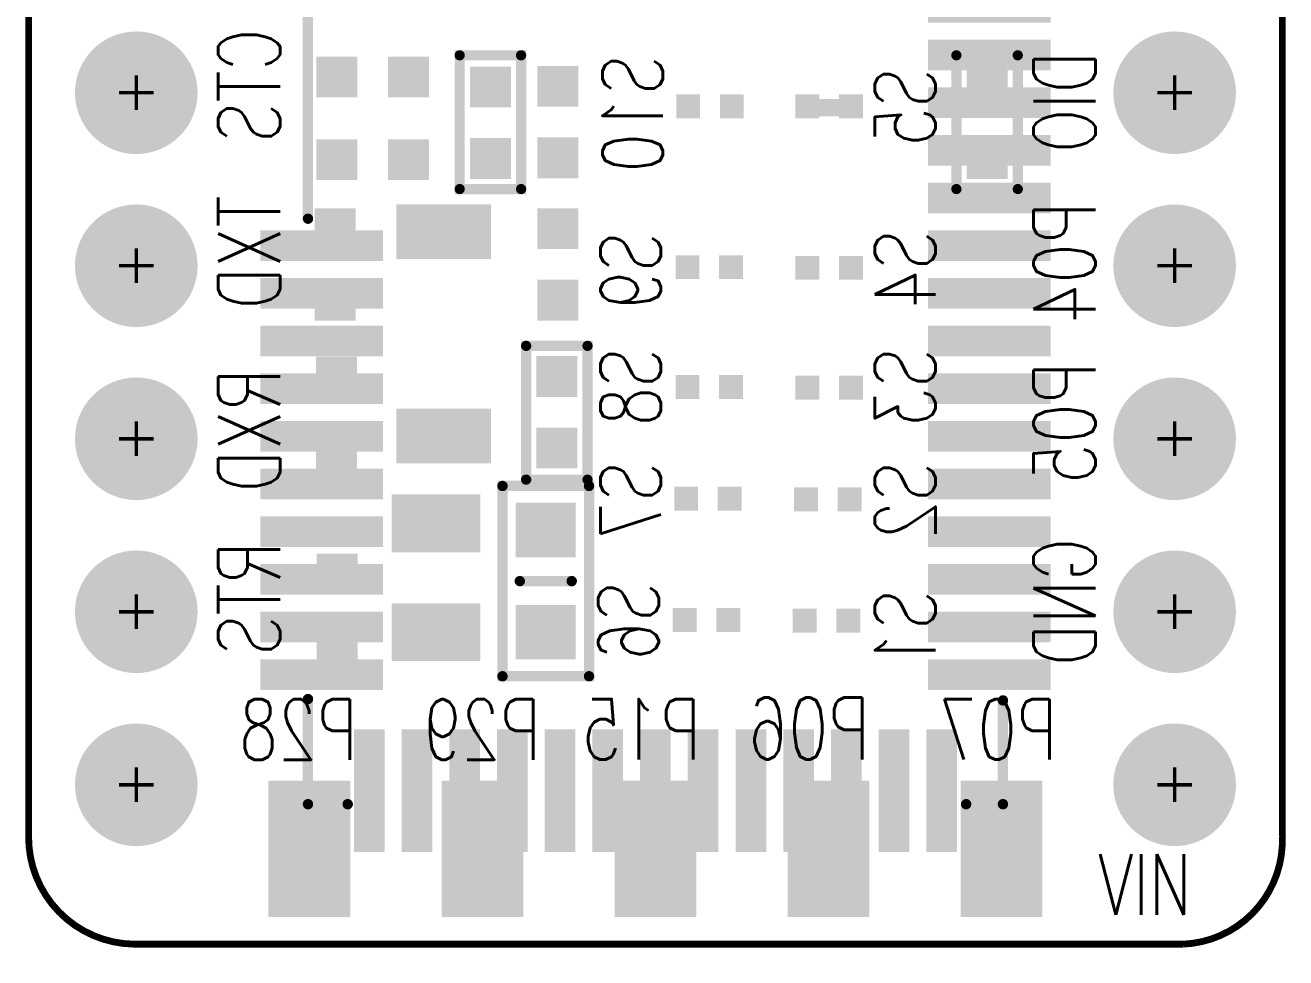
# Model space of a CAD drawing. Extents: x -9.3 to 9.3, y 9 to 30.
# Drawn here: x -9.25 to 9.25, y 9 to 22.69 of the extents above; entities that cross this region are included whole.
import ezdxf

# ---------------------------------------------------------------- set-up
doc = ezdxf.new("R2010")
doc.units = 0
for name, color, linetype in [('2D_LINE_04', 5, 'CONTINUOUS'), ('BOARD_OUTLINE_00', 255, 'CONTINUOUS'), ('DRIL_PLTE_THRU_01', 16, 'CONTINUOUS'), ('DRIL_PLTE_THRU_02', 136, 'CONTINUOUS'), ('DRIL_PLTE_THRU_03', 96, 'CONTINUOUS'), ('DRIL_PLTE_THRU_04', 176, 'CONTINUOUS'), ('DRIL_SYMBOL', 255, 'CONTINUOUS'), ('PADS_BOT', 5, 'CONTINUOUS'), ('PADS_INNER', 1, 'CONTINUOUS'), ('PADS_TOP', 1, 'CONTINUOUS'), ('PART_BOT_2DLINE_00', 136, 'CONTINUOUS'), ('PART_NAME_01', 2, 'CONTINUOUS'), ('PART_NAME_04', 231, 'CONTINUOUS'), ('PART_TOP_2DLINE_01', 254, 'CONTINUOUS')]:
    doc.layers.add(name, color=color, linetype=linetype)
doc.styles.add('W0$12', font='simplex', dxfattribs={"width": 0.75})
doc.styles.add('W0$127', font='simplex', dxfattribs={"width": 0.75})

# ---------------------------------------------------------------- blocks, each defined once
blk = doc.blocks.new('SMOOTH_0$1')
at = {"const_width": 0.05}
blk.add_lwpolyline([(-0.025, 0, 1), (0.025, 0, 1)], format="xyb", close=True, dxfattribs=at)
blk = doc.blocks.new('BOARD_5')
at = {"layer": 'BOARD_OUTLINE_00', "const_width": 0.1}
blk.add_lwpolyline([(5.327, 3.715), (5.327, 21.49, -0.413192), (6.744, 22.911), (22.159, 22.911, -0.414214), (23.727, 21.385), (23.727, 3.711, -0.414214), (22.271, 2.124), (6.873, 2.124, -0.413702)], format="xyb", close=True, dxfattribs=at)
at = {"layer": 'BOARD_OUTLINE_00'}
for p in [(5.327, 21.49), (5.327, 3.715)]:
    blk.add_blockref('SMOOTH_0$1', p, dxfattribs=at)
blk = doc.blocks.new('SMOOTH_0$254')
at = {"const_width": 0.127}
blk.add_lwpolyline([(-0.0635, 0, 1), (0.0635, 0, 1)], format="xyb", close=True, dxfattribs=at)
blk = doc.blocks.new('DRAWING_62')
at = {"layer": '2D_LINE_04', "const_width": 0.254}
blk.add_lwpolyline([(0, 0), (0.52, 0)], dxfattribs=at)
at = {"layer": '2D_LINE_04'}
for p in [(0, 0), (0.52, 0)]:
    blk.add_blockref('SMOOTH_0$254', p, dxfattribs=at)
blk = doc.blocks.new('DRIL_HOLE_0')
blk.add_lwpolyline([(0, 0, 1), (0, 0, 1)], format="xyb", close=True)
blk = doc.blocks.new('PAD_0')
blk.add_lwpolyline([(0, 0, 1), (0, 0, 1)], format="xyb", close=True)
blk = doc.blocks.new('PAD_1')
at = {"const_width": 0.6}
blk.add_lwpolyline([(-0.3, 0), (0.3, 0)], dxfattribs=at)
blk = doc.blocks.new('STK_BOT_13')
at = {"layer": 'DRIL_PLTE_THRU_01'}
blk.add_blockref('DRIL_HOLE_0', (0, 0), dxfattribs=at)
at = {"layer": 'DRIL_PLTE_THRU_02'}
blk.add_blockref('DRIL_HOLE_0', (0, 0), dxfattribs=at)
at = {"layer": 'DRIL_PLTE_THRU_03'}
blk.add_blockref('DRIL_HOLE_0', (0, 0), dxfattribs=at)
at = {"layer": 'DRIL_PLTE_THRU_04'}
blk.add_blockref('DRIL_HOLE_0', (0, 0), dxfattribs=at)
at = {"layer": 'PADS_BOT', "rotation": 90}
blk.add_blockref('PAD_1', (0, 0), dxfattribs=at)
at = {"layer": 'PADS_INNER'}
blk.add_blockref('PAD_0', (0, 0), dxfattribs=at)
at = {"layer": 'PADS_TOP'}
blk.add_blockref('PAD_0', (0, 0), dxfattribs=at)
blk = doc.blocks.new('SYM_BOT_9')
for p in [(-0.525, 0.00167), (0.525, 0.00167)]:
    blk.add_blockref('STK_BOT_13', p)
blk = doc.blocks.new('PART_BOT_0')
blk.add_blockref('SYM_BOT_9', (0, 0))
blk = doc.blocks.new('PART_BOT_1')
blk.add_blockref('SYM_BOT_9', (0, 0))
blk = doc.blocks.new('PART_BOT_2')
blk.add_blockref('SYM_BOT_9', (0, 0))
blk = doc.blocks.new('PART_BOT_3')
blk.add_blockref('SYM_BOT_9', (0, 0))
blk = doc.blocks.new('DRIL_SYMBOL_0$9')
at = {"layer": 'DRIL_SYMBOL', "const_width": 0.0508}
for points in [[(0, -0.254), (0, 0.254)], [(-0.254, 0), (0.254, 0)]]:
    blk.add_lwpolyline(points, dxfattribs=at)
blk = doc.blocks.new('DRIL_HOLE_0$9')
at = {"const_width": 0.45}
blk.add_lwpolyline([(-0.225, 0, 1), (0.225, 0, 1)], format="xyb", close=True, dxfattribs=at)
blk.add_blockref('DRIL_SYMBOL_0$9', (0, 0))
blk = doc.blocks.new('PAD_2')
at = {"const_width": 0.75}
blk.add_lwpolyline([(0, -0.375, 1), (0, 0.375, 1)], format="xyb", close=True, dxfattribs=at)
blk = doc.blocks.new('PAD_3')
at = {"const_width": 0.9}
blk.add_lwpolyline([(0, -0.45, 1), (0, 0.45, 1)], format="xyb", close=True, dxfattribs=at)
blk = doc.blocks.new('STK_BOT_19')
at = {"layer": 'DRIL_PLTE_THRU_01'}
blk.add_blockref('DRIL_HOLE_0$9', (0, 0), dxfattribs=at)
at = {"layer": 'DRIL_PLTE_THRU_02'}
blk.add_blockref('DRIL_HOLE_0$9', (0, 0), dxfattribs=at)
at = {"layer": 'DRIL_PLTE_THRU_03'}
blk.add_blockref('DRIL_HOLE_0$9', (0, 0), dxfattribs=at)
at = {"layer": 'DRIL_PLTE_THRU_04'}
blk.add_blockref('DRIL_HOLE_0$9', (0, 0), dxfattribs=at)
at = {"layer": 'PADS_BOT'}
blk.add_blockref('PAD_3', (0, 0), dxfattribs=at)
at = {"layer": 'PADS_INNER'}
blk.add_blockref('PAD_2', (0, 0), dxfattribs=at)
at = {"layer": 'PADS_TOP'}
blk.add_blockref('PAD_3', (0, 0), dxfattribs=at)
blk = doc.blocks.new('SYM_BOT_16')
blk.add_blockref('STK_BOT_19', (0, 0))
blk = doc.blocks.new('PART_BOT_4')
blk.add_blockref('SYM_BOT_16', (0, 0))
at = {"layer": 'PART_NAME_04', "style": 'W0$12', "width": 0.75}
blk.add_text('GND', height=0.91, rotation=270, dxfattribs=at).set_placement((1.16, 1.08))
blk = doc.blocks.new('PART_BOT_5')
blk.add_blockref('SYM_BOT_16', (0, 0))
blk = doc.blocks.new('SMOOTH_0$1524')
at = {"const_width": 0.0762}
blk.add_lwpolyline([(-0.0381, 0, 1), (0.0381, 0, 1)], format="xyb", close=True, dxfattribs=at)
blk = doc.blocks.new('PART_BODY_TOP_35')
at = {"layer": 'PART_TOP_2DLINE_01', "const_width": 0.152}
for points in [[(-0.1, 13.407), (-0.1, 18.1), (10.1, 18.1), (10.1, 13.423)], [(-0.1, 8.496), (-0.1, 11.872)], [(-0.1, 1.444), (-0.1, -0.1), (0.483, -0.1)], [(10.1, 1.424), (10.1, -0.1), (9.56, -0.1)]]:
    blk.add_lwpolyline(points, dxfattribs=at)
at = {"layer": 'PART_TOP_2DLINE_01'}
for p in [(-0.1, 18.1), (10.1, 18.1), (-0.1, 13.407), (10.1, 13.423), (-0.1, 11.872), (-0.1, 8.496), (-0.1, 1.444), (10.1, 1.424), (-0.1, -0.1), (0.483, -0.1), (9.56, -0.1), (10.1, -0.1)]:
    blk.add_blockref('SMOOTH_0$1524', p, dxfattribs=at)
blk = doc.blocks.new('PAD_4')
at = {"const_width": 0.45}
blk.add_lwpolyline([(-0.9, 0), (0.9, 0)], dxfattribs=at)
blk = doc.blocks.new('STK_TOP_28')
at = {"layer": 'DRIL_PLTE_THRU_01'}
blk.add_blockref('DRIL_HOLE_0', (0, 0), dxfattribs=at)
at = {"layer": 'DRIL_PLTE_THRU_02'}
blk.add_blockref('DRIL_HOLE_0', (0, 0), dxfattribs=at)
at = {"layer": 'DRIL_PLTE_THRU_03'}
blk.add_blockref('DRIL_HOLE_0', (0, 0), dxfattribs=at)
at = {"layer": 'DRIL_PLTE_THRU_04'}
blk.add_blockref('DRIL_HOLE_0', (0, 0), dxfattribs=at)
at = {"layer": 'PADS_BOT'}
blk.add_blockref('PAD_0', (0, 0), dxfattribs=at)
at = {"layer": 'PADS_INNER'}
blk.add_blockref('PAD_0', (0, 0), dxfattribs=at)
at = {"layer": 'PADS_TOP'}
blk.add_blockref('PAD_4', (0, 0), dxfattribs=at)
blk = doc.blocks.new('STK_TOP_29')
at = {"layer": 'DRIL_PLTE_THRU_01'}
blk.add_blockref('DRIL_HOLE_0', (0, 0), dxfattribs=at)
at = {"layer": 'DRIL_PLTE_THRU_02'}
blk.add_blockref('DRIL_HOLE_0', (0, 0), dxfattribs=at)
at = {"layer": 'DRIL_PLTE_THRU_03'}
blk.add_blockref('DRIL_HOLE_0', (0, 0), dxfattribs=at)
at = {"layer": 'DRIL_PLTE_THRU_04'}
blk.add_blockref('DRIL_HOLE_0', (0, 0), dxfattribs=at)
at = {"layer": 'PADS_BOT'}
blk.add_blockref('PAD_0', (0, 0), dxfattribs=at)
at = {"layer": 'PADS_INNER'}
blk.add_blockref('PAD_0', (0, 0), dxfattribs=at)
at = {"layer": 'PADS_TOP', "rotation": 90}
blk.add_blockref('PAD_4', (0, 0), dxfattribs=at)
blk = doc.blocks.new('SYM_TOP_30')
for name, p in [('PART_BODY_TOP_35', (0, 0)), ('STK_TOP_28', (0.1, 13)), ('STK_TOP_28', (9.9, 13)), ('STK_TOP_28', (0.1, 12.3)), ('STK_TOP_28', (9.9, 12.3)), ('STK_TOP_28', (9.9, 11.6)), ('STK_TOP_28', (9.9, 10.9)), ('STK_TOP_28', (9.9, 10.2)), ('STK_TOP_28', (9.9, 9.5)), ('STK_TOP_28', (9.9, 8.8)), ('STK_TOP_28', (0.1, 8.1)), ('STK_TOP_28', (9.9, 8.1)), ('STK_TOP_28', (0.1, 7.4)), ('STK_TOP_28', (9.9, 7.4)), ('STK_TOP_28', (0.1, 6.7)), ('STK_TOP_28', (9.9, 6.7)), ('STK_TOP_28', (0.1, 6)), ('STK_TOP_28', (9.9, 6)), ('STK_TOP_28', (0.1, 5.3)), ('STK_TOP_28', (9.9, 5.3)), ('STK_TOP_28', (0.1, 4.6)), ('STK_TOP_28', (9.9, 4.6)), ('STK_TOP_28', (0.1, 3.9)), ('STK_TOP_28', (9.9, 3.9)), ('STK_TOP_28', (0.1, 3.2)), ('STK_TOP_28', (9.9, 3.2)), ('STK_TOP_28', (0.1, 2.5)), ('STK_TOP_28', (9.9, 2.5)), ('STK_TOP_28', (0.1, 1.8)), ('STK_TOP_28', (9.9, 1.8)), ('STK_TOP_29', (0.8, 0.1)), ('STK_TOP_29', (1.5, 0.1)), ('STK_TOP_29', (2.2, 0.1)), ('STK_TOP_29', (2.9, 0.1)), ('STK_TOP_29', (3.6, 0.1)), ('STK_TOP_29', (4.3, 0.1)), ('STK_TOP_29', (5, 0.1)), ('STK_TOP_29', (5.7, 0.1)), ('STK_TOP_29', (6.4, 0.1)), ('STK_TOP_29', (7.1, 0.1)), ('STK_TOP_29', (7.8, 0.1)), ('STK_TOP_29', (8.5, 0.1)), ('STK_TOP_29', (9.2, 0.1))]:
    blk.add_blockref(name, p)
blk = doc.blocks.new('PART_TOP_6')
blk.add_blockref('SYM_TOP_30', (0, 0))
blk = doc.blocks.new('SMOOTH_0$15')
at = {"const_width": 0.075}
blk.add_lwpolyline([(-0.0375, 0, 1), (0.0375, 0, 1)], format="xyb", close=True, dxfattribs=at)
blk = doc.blocks.new('PART_BODY_BOT_36')
at = {"layer": 'PART_BOT_2DLINE_00', "const_width": 0.15}
blk.add_lwpolyline([(-0.974, 0.448), (0.99, 0.448), (0.99, -0.453), (-0.974, -0.453)], close=True, dxfattribs=at)
at = {"layer": 'PART_BOT_2DLINE_00'}
for p in [(-0.974, 0.448), (0.99, 0.448), (-0.974, -0.453), (0.99, -0.453)]:
    blk.add_blockref('SMOOTH_0$15', p, dxfattribs=at)
blk = doc.blocks.new('PAD_5')
at = {"const_width": 0.6}
blk.add_lwpolyline([(-0.3, 0), (0.3, 0)], dxfattribs=at)
blk = doc.blocks.new('STK_BOT_7')
at = {"layer": 'DRIL_PLTE_THRU_01'}
blk.add_blockref('DRIL_HOLE_0', (0, 0), dxfattribs=at)
at = {"layer": 'DRIL_PLTE_THRU_02'}
blk.add_blockref('DRIL_HOLE_0', (0, 0), dxfattribs=at)
at = {"layer": 'DRIL_PLTE_THRU_03'}
blk.add_blockref('DRIL_HOLE_0', (0, 0), dxfattribs=at)
at = {"layer": 'DRIL_PLTE_THRU_04'}
blk.add_blockref('DRIL_HOLE_0', (0, 0), dxfattribs=at)
at = {"layer": 'PADS_BOT'}
blk.add_blockref('PAD_5', (0, 0), dxfattribs=at)
at = {"layer": 'PADS_INNER'}
blk.add_blockref('PAD_0', (0, 0), dxfattribs=at)
at = {"layer": 'PADS_TOP'}
blk.add_blockref('PAD_0', (0, 0), dxfattribs=at)
blk = doc.blocks.new('SYM_BOT_31')
for name, p in [('PART_BODY_BOT_36', (0, 0)), ('STK_BOT_7', (-0.525, -0.00233)), ('STK_BOT_7', (0.525, -0.00233))]:
    blk.add_blockref(name, p)
blk = doc.blocks.new('PART_BOT_7')
blk.add_blockref('SYM_BOT_31', (0, 0))
blk = doc.blocks.new('PART_BOT_8')
blk.add_blockref('SYM_BOT_9', (0, 0))
blk = doc.blocks.new('PART_BOT_9')
blk.add_blockref('SYM_BOT_31', (0, 0))
blk = doc.blocks.new('PART_BODY_BOT_37')
at = {"layer": 'PART_BOT_2DLINE_00', "const_width": 0.152}
blk.add_lwpolyline([(-1.397, 0.635), (1.397, 0.635), (1.397, -0.635), (-1.397, -0.635)], close=True, dxfattribs=at)
blk.add_lwpolyline([(0, 0.381), (0, -0.381)], dxfattribs=at)
at = {"layer": 'PART_BOT_2DLINE_00'}
for p in [(-1.397, 0.635), (1.397, 0.635), (0, 0.381), (0, -0.381), (-1.397, -0.635), (1.397, -0.635)]:
    blk.add_blockref('SMOOTH_0$1524', p, dxfattribs=at)
blk = doc.blocks.new('PAD_6')
at = {"const_width": 0.8}
blk.add_lwpolyline([(-0.44, 0), (0.44, 0)], dxfattribs=at)
blk = doc.blocks.new('STK_BOT_5')
at = {"layer": 'DRIL_PLTE_THRU_01'}
blk.add_blockref('DRIL_HOLE_0', (0, 0), dxfattribs=at)
at = {"layer": 'DRIL_PLTE_THRU_02'}
blk.add_blockref('DRIL_HOLE_0', (0, 0), dxfattribs=at)
at = {"layer": 'DRIL_PLTE_THRU_03'}
blk.add_blockref('DRIL_HOLE_0', (0, 0), dxfattribs=at)
at = {"layer": 'DRIL_PLTE_THRU_04'}
blk.add_blockref('DRIL_HOLE_0', (0, 0), dxfattribs=at)
at = {"layer": 'PADS_BOT', "rotation": 90}
blk.add_blockref('PAD_6', (0, 0), dxfattribs=at)
at = {"layer": 'PADS_INNER'}
blk.add_blockref('PAD_0', (0, 0), dxfattribs=at)
at = {"layer": 'PADS_TOP'}
blk.add_blockref('PAD_0', (0, 0), dxfattribs=at)
blk = doc.blocks.new('SYM_BOT_32')
for name, p in [('STK_BOT_5', (-0.75, 0)), ('STK_BOT_5', (0.75, 0)), ('PART_BODY_BOT_37', (0, 0))]:
    blk.add_blockref(name, p)
blk = doc.blocks.new('PART_BOT_10')
blk.add_blockref('SYM_BOT_32', (0, 0))
blk = doc.blocks.new('PART_BOT_12')
blk.add_blockref('SYM_BOT_16', (0, 0))
at = {"layer": 'PART_NAME_04', "style": 'W0$12', "width": 0.75}
blk.add_text('DIO', height=0.91, rotation=270, dxfattribs=at).set_placement((1.16, 0.61))
blk = doc.blocks.new('PART_BOT_13')
blk.add_blockref('SYM_BOT_9', (0, 0))
blk = doc.blocks.new('PART_BOT_15')
blk.add_blockref('SYM_BOT_31', (0, 0))
blk = doc.blocks.new('STK_TOP_19')
at = {"layer": 'DRIL_PLTE_THRU_01'}
blk.add_blockref('DRIL_HOLE_0$9', (0, 0), dxfattribs=at)
at = {"layer": 'DRIL_PLTE_THRU_02'}
blk.add_blockref('DRIL_HOLE_0$9', (0, 0), dxfattribs=at)
at = {"layer": 'DRIL_PLTE_THRU_03'}
blk.add_blockref('DRIL_HOLE_0$9', (0, 0), dxfattribs=at)
at = {"layer": 'DRIL_PLTE_THRU_04'}
blk.add_blockref('DRIL_HOLE_0$9', (0, 0), dxfattribs=at)
at = {"layer": 'PADS_BOT'}
blk.add_blockref('PAD_3', (0, 0), dxfattribs=at)
at = {"layer": 'PADS_INNER'}
blk.add_blockref('PAD_2', (0, 0), dxfattribs=at)
at = {"layer": 'PADS_TOP'}
blk.add_blockref('PAD_3', (0, 0), dxfattribs=at)
blk = doc.blocks.new('SYM_TOP_16')
blk.add_blockref('STK_TOP_19', (0, 0))
blk = doc.blocks.new('PART_TOP_16')
blk.add_blockref('SYM_TOP_16', (0, 0))
at = {"layer": 'PART_NAME_01', "style": 'W0$127', "width": 0.75}
blk.add_text('VIN', height=0.889, dxfattribs=at).set_placement((-1.12, -1.91))
blk = doc.blocks.new('PAD_7')
at = {"const_width": 0.85}
blk.add_lwpolyline([(-0.65, 0), (0.65, 0)], dxfattribs=at)
blk = doc.blocks.new('STK_BOT_59')
at = {"layer": 'DRIL_PLTE_THRU_01'}
blk.add_blockref('DRIL_HOLE_0', (0, 0), dxfattribs=at)
at = {"layer": 'DRIL_PLTE_THRU_02'}
blk.add_blockref('DRIL_HOLE_0', (0, 0), dxfattribs=at)
at = {"layer": 'DRIL_PLTE_THRU_03'}
blk.add_blockref('DRIL_HOLE_0', (0, 0), dxfattribs=at)
at = {"layer": 'DRIL_PLTE_THRU_04'}
blk.add_blockref('DRIL_HOLE_0', (0, 0), dxfattribs=at)
at = {"layer": 'PADS_BOT', "rotation": 90}
blk.add_blockref('PAD_7', (0, 0), dxfattribs=at)
at = {"layer": 'PADS_INNER'}
blk.add_blockref('PAD_0', (0, 0), dxfattribs=at)
at = {"layer": 'PADS_TOP'}
blk.add_blockref('PAD_0', (0, 0), dxfattribs=at)
blk = doc.blocks.new('SYM_BOT_46')
for p in [(-0.8, 0), (0.8, 0)]:
    blk.add_blockref('STK_BOT_59', p)
blk = doc.blocks.new('PART_BOT_17')
blk.add_blockref('SYM_BOT_46', (0, 0))
blk = doc.blocks.new('PAD_8')
at = {"const_width": 0.35}
blk.add_lwpolyline([(-0.175, 0), (0.175, 0)], dxfattribs=at)
blk = doc.blocks.new('STK_BOT_56')
at = {"layer": 'DRIL_PLTE_THRU_01'}
blk.add_blockref('DRIL_HOLE_0', (0, 0), dxfattribs=at)
at = {"layer": 'DRIL_PLTE_THRU_02'}
blk.add_blockref('DRIL_HOLE_0', (0, 0), dxfattribs=at)
at = {"layer": 'DRIL_PLTE_THRU_03'}
blk.add_blockref('DRIL_HOLE_0', (0, 0), dxfattribs=at)
at = {"layer": 'DRIL_PLTE_THRU_04'}
blk.add_blockref('DRIL_HOLE_0', (0, 0), dxfattribs=at)
at = {"layer": 'PADS_BOT'}
blk.add_blockref('PAD_8', (0, 0), dxfattribs=at)
at = {"layer": 'PADS_INNER'}
blk.add_blockref('PAD_0', (0, 0), dxfattribs=at)
at = {"layer": 'PADS_TOP'}
blk.add_blockref('PAD_0', (0, 0), dxfattribs=at)
blk = doc.blocks.new('SYM_BOT_45')
for p in [(-0.32, 0), (0.32, 0)]:
    blk.add_blockref('STK_BOT_56', p)
blk = doc.blocks.new('PART_BOT_19')
blk.add_blockref('SYM_BOT_45', (0, 0))
at = {"layer": 'PART_NAME_04', "style": 'W0$12', "width": 0.75}
blk.add_text('S2', height=0.889, rotation=270, dxfattribs=at).set_placement((-1.58, 0.55))
blk = doc.blocks.new('PART_BOT_20')
blk.add_blockref('SYM_BOT_45', (0, 0))
at = {"layer": 'PART_NAME_04', "style": 'W0$12', "width": 0.75}
blk.add_text('S4', height=0.889, rotation=270, dxfattribs=at).set_placement((-1.56, 0.55))
blk = doc.blocks.new('PART_BOT_21')
blk.add_blockref('SYM_BOT_45', (0, 0))
at = {"layer": 'PART_NAME_04', "style": 'W0$12', "width": 0.75}
blk.add_text('S7', height=0.889, rotation=90, dxfattribs=at).set_placement((-0.69, -0.54))
blk = doc.blocks.new('PART_BOT_22')
blk.add_blockref('SYM_BOT_45', (0, 0))
at = {"layer": 'PART_NAME_04', "style": 'W0$12', "width": 0.75}
blk.add_text('S9', height=0.889, rotation=90, dxfattribs=at).set_placement((-0.71, -0.511))
blk = doc.blocks.new('PART_BOT_23')
blk.add_blockref('SYM_BOT_45', (0, 0))
at = {"layer": 'PART_NAME_04', "style": 'W0$12', "width": 0.75}
blk.add_text('S3', height=0.889, rotation=270, dxfattribs=at).set_placement((-1.56, 0.58))
blk = doc.blocks.new('PART_BOT_24')
blk.add_blockref('SYM_BOT_45', (0, 0))
at = {"layer": 'PART_NAME_04', "style": 'W0$12', "width": 0.75}
blk.add_text('S6', height=0.889, rotation=90, dxfattribs=at).set_placement((-0.7, -0.555))
blk = doc.blocks.new('PART_BOT_25')
blk.add_blockref('SYM_BOT_45', (0, 0))
at = {"layer": 'PART_NAME_04', "style": 'W0$12', "width": 0.75}
blk.add_text('S1', height=0.889, rotation=270, dxfattribs=at).set_placement((-1.6, 0.45))
blk = doc.blocks.new('PART_BOT_26')
blk.add_blockref('SYM_BOT_45', (0, 0))
at = {"layer": 'PART_NAME_04', "style": 'W0$12', "width": 0.75}
blk.add_text('S8', height=0.889, rotation=90, dxfattribs=at).set_placement((-0.71, -0.57))
blk = doc.blocks.new('PART_BOT_27')
blk.add_blockref('SYM_BOT_16', (0, 0))
at = {"layer": 'PART_NAME_04', "style": 'W0$12', "width": 0.75}
blk.add_text('RTS', height=0.91, rotation=180, dxfattribs=at).set_placement((1.03, 2.11))
blk = doc.blocks.new('PART_BOT_28')
blk.add_blockref('SYM_BOT_16', (0, 0))
at = {"layer": 'PART_NAME_04', "style": 'W0$12', "width": 0.75}
blk.add_text('CTS', height=0.91, rotation=270, dxfattribs=at).set_placement((-2.11, 0.940002))
blk = doc.blocks.new('PART_BOT_29')
blk.add_blockref('SYM_BOT_16', (0, 0))
at = {"layer": 'PART_NAME_04', "style": 'W0$12', "width": 0.75}
blk.add_text('TXD', height=0.91, rotation=270, dxfattribs=at).set_placement((-2.11, 1.030002))
blk = doc.blocks.new('PART_BOT_30')
blk.add_blockref('SYM_BOT_16', (0, 0))
at = {"layer": 'PART_NAME_04', "style": 'W0$12', "width": 0.75}
blk.add_text('RXD', height=0.91, rotation=270, dxfattribs=at).set_placement((-2.11, 1.030002))
blk = doc.blocks.new('PAD_9')
at = {"const_width": 1.2}
blk.add_lwpolyline([(-1, 0), (1, 0)], dxfattribs=at)
blk = doc.blocks.new('STK_BOT_24')
at = {"layer": 'DRIL_PLTE_THRU_01'}
blk.add_blockref('DRIL_HOLE_0', (0, 0), dxfattribs=at)
at = {"layer": 'DRIL_PLTE_THRU_02'}
blk.add_blockref('DRIL_HOLE_0', (0, 0), dxfattribs=at)
at = {"layer": 'DRIL_PLTE_THRU_03'}
blk.add_blockref('DRIL_HOLE_0', (0, 0), dxfattribs=at)
at = {"layer": 'DRIL_PLTE_THRU_04'}
blk.add_blockref('DRIL_HOLE_0', (0, 0), dxfattribs=at)
at = {"layer": 'PADS_BOT'}
blk.add_blockref('PAD_9', (0, 0), dxfattribs=at)
at = {"layer": 'PADS_INNER'}
blk.add_blockref('PAD_0', (0, 0), dxfattribs=at)
at = {"layer": 'PADS_TOP'}
blk.add_blockref('PAD_0', (0, 0), dxfattribs=at)
blk = doc.blocks.new('SYM_BOT_22')
blk.add_blockref('STK_BOT_24', (0, 0))
blk = doc.blocks.new('PART_BOT_31')
blk.add_blockref('SYM_BOT_22', (0, 0))
at = {"layer": 'PART_NAME_04', "style": 'W0$12', "width": 0.75}
blk.add_text('P29', height=0.889, rotation=270, dxfattribs=at).set_placement((1.3065, 0.86))
blk = doc.blocks.new('PART_BOT_32')
blk.add_blockref('SYM_BOT_22', (0, 0))
at = {"layer": 'PART_NAME_04', "style": 'W0$12', "width": 0.75}
blk.add_text('P28', height=0.889, rotation=270, dxfattribs=at).set_placement((1.3065, 0.71))
blk = doc.blocks.new('PART_BOT_33')
blk.add_blockref('SYM_BOT_22', (0, 0))
at = {"layer": 'PART_NAME_04', "style": 'W0$12', "width": 0.75}
blk.add_text('P06', height=0.91, rotation=270, dxfattribs=at).set_placement((1.313, 0.61))
blk = doc.blocks.new('PART_BOT_34')
blk.add_blockref('SYM_BOT_45', (0, 0))
at = {"layer": 'PART_NAME_04', "style": 'W0$12', "width": 0.75}
blk.add_text('S5', height=0.889, rotation=270, dxfattribs=at).set_placement((-1.56, 0.56))
blk = doc.blocks.new('PART_BOT_35')
blk.add_blockref('SYM_BOT_45', (0, 0))
at = {"layer": 'PART_NAME_04', "style": 'W0$12', "width": 0.75}
blk.add_text('S10', height=0.889, rotation=90, dxfattribs=at).set_placement((-0.69, -0.748))
blk = doc.blocks.new('PART_BOT_36')
blk.add_blockref('SYM_BOT_16', (0, 0))
at = {"layer": 'PART_NAME_04', "style": 'W0$12', "width": 0.75}
blk.add_text('P04', height=0.91, rotation=180, dxfattribs=at).set_placement((0.94, -1.16))
blk = doc.blocks.new('PART_BOT_37')
blk.add_blockref('SYM_BOT_16', (0, 0))
at = {"layer": 'PART_NAME_04', "style": 'W0$12', "width": 0.75}
blk.add_text('P05', height=0.91, rotation=180, dxfattribs=at).set_placement((1.13, -1.16))
blk = doc.blocks.new('PART_BOT_38')
blk.add_blockref('SYM_BOT_22', (0, 0))
at = {"layer": 'PART_NAME_04', "style": 'W0$12', "width": 0.75}
blk.add_text('P07', height=0.889, rotation=270, dxfattribs=at).set_placement((1.31, 0.82))
blk = doc.blocks.new('PART_BOT_41')
blk.add_blockref('SYM_BOT_22', (0, 0))
at = {"layer": 'PART_NAME_04', "style": 'W0$12', "width": 0.75}
blk.add_text('P15', height=0.889, rotation=270, dxfattribs=at).set_placement((1.31, 0.67))
blk = doc.blocks.new('PAD_11')
at = {"const_width": 0.8}
blk.add_lwpolyline([(-0.695, 0), (0.695, 0)], dxfattribs=at)
blk = doc.blocks.new('STK_BOT_69')
at = {"layer": 'DRIL_PLTE_THRU_01'}
blk.add_blockref('DRIL_HOLE_0', (0, 0), dxfattribs=at)
at = {"layer": 'DRIL_PLTE_THRU_02'}
blk.add_blockref('DRIL_HOLE_0', (0, 0), dxfattribs=at)
at = {"layer": 'DRIL_PLTE_THRU_03'}
blk.add_blockref('DRIL_HOLE_0', (0, 0), dxfattribs=at)
at = {"layer": 'DRIL_PLTE_THRU_04'}
blk.add_blockref('DRIL_HOLE_0', (0, 0), dxfattribs=at)
at = {"layer": 'PADS_BOT', "rotation": 90}
blk.add_blockref('PAD_11', (0, 0), dxfattribs=at)
at = {"layer": 'PADS_INNER'}
blk.add_blockref('PAD_0', (0, 0), dxfattribs=at)
at = {"layer": 'PADS_TOP'}
blk.add_blockref('PAD_0', (0, 0), dxfattribs=at)
blk = doc.blocks.new('SYM_BOT_50')
for p in [(-1.5, 0), (1.5, 0)]:
    blk.add_blockref('STK_BOT_69', p)
blk = doc.blocks.new('PART_BOT_43')
blk.add_blockref('SYM_BOT_50', (0, 0))
blk = doc.blocks.new('PART_BOT_44')
blk.add_blockref('SYM_BOT_9', (0, 0))

msp = doc.modelspace()

# ---------------------------------------------------------------- block references
for name, p in [('BOARD_5', (-14.527, 7.076)), ('PART_TOP_6', (-5, 11.355)), ('DRAWING_62', (2.22, 21.48)), ('PART_TOP_16', (7.62, 11.54))]:
    msp.add_blockref(name, p)
at = {"xscale": -1}
for name, p in [('PART_BOT_28', (-7.62, 21.7)), ('PART_BOT_12', (7.62, 21.7)), ('PART_BOT_44', (-4.15, 21.93)), ('PART_BOT_34', (2.55, 21.5)), ('PART_BOT_29', (-7.62, 19.16)), ('PART_BOT_20', (2.55, 19.13)), ('PART_BOT_23', (2.55, 17.37)), ('PART_BOT_30', (-7.62, 16.62)), ('PART_BOT_19', (2.53, 15.73)), ('PART_BOT_4', (7.62, 14.08)), ('PART_BOT_25', (2.51, 13.95)), ('PART_BOT_5', (-7.62, 11.54))]:
    msp.add_blockref(name, p, dxfattribs=at)
for name, p, rotation in [('PART_BOT_15', (-2.42, 21.26), -90), ('PART_BOT_9', (4.87, 21.26), -90), ('PART_BOT_3', (-1.43, 21.27), -270), ('PART_BOT_35', (0.8, 21.5), -180), ('PART_BOT_2', (-4.15, 20.72), -180), ('PART_BOT_1', (-4.7, 19.18), -270), ('PART_BOT_43', (-3.11, 18.16), -270), ('PART_BOT_8', (-1.43, 19.18), -270), ('PART_BOT_36', (7.62, 19.16), -90), ('PART_BOT_22', (0.79, 19.14), -180), ('PART_BOT_7', (-1.45, 17.01), -270), ('PART_BOT_13', (-4.68, 17), -270), ('PART_BOT_26', (0.79, 17.38), -180), ('PART_BOT_37', (7.62, 16.62), -90), ('PART_BOT_21', (0.77, 15.74), -180), ('PART_BOT_10', (-1.61, 14.53), -90), ('PART_BOT_17', (-3.22, 14.58), -270), ('PART_BOT_27', (-7.62, 14.08), -90), ('PART_BOT_0', (-4.67, 14.11), -270), ('PART_BOT_24', (0.75, 13.96), -180), ('PART_BOT_32', (-5.08, 10.6), -90), ('PART_BOT_31', (-2.54, 10.6), -90), ('PART_BOT_41', (0, 10.6), -90), ('PART_BOT_33', (2.54, 10.6), -90), ('PART_BOT_38', (5.08, 10.6), -90)]:
    msp.add_blockref(name, p, dxfattribs=dict(at, rotation=rotation))

doc.saveas('drawing.dxf')
